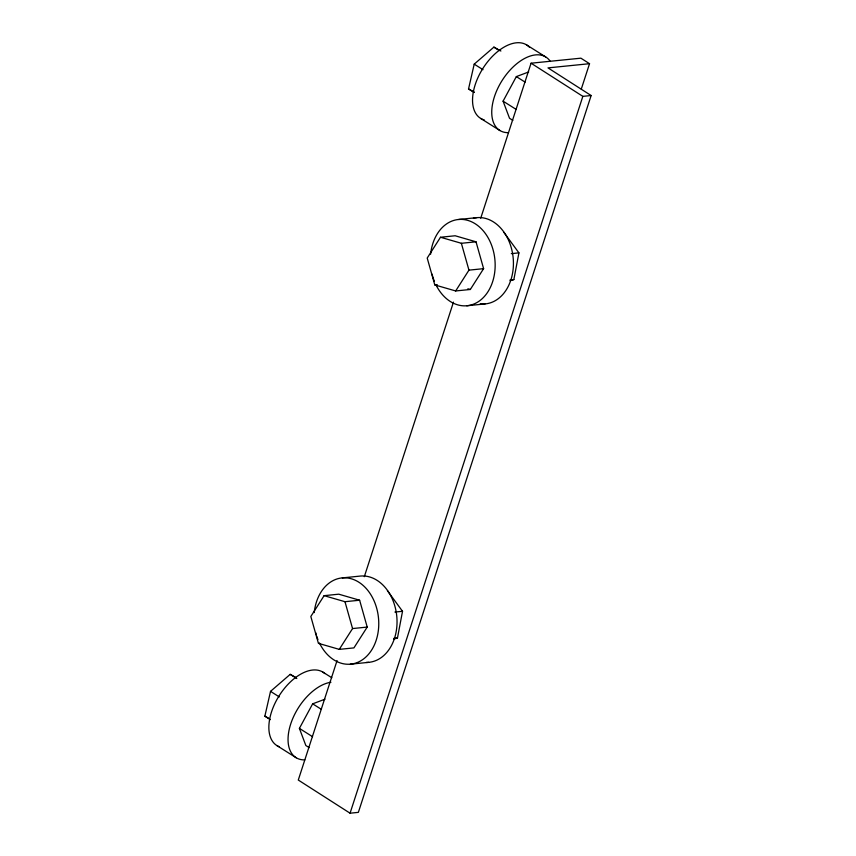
<?xml version="1.0" encoding="UTF-8"?>
<svg xmlns="http://www.w3.org/2000/svg" width="856" height="856" viewBox="0 0 856 856"><rect width="100%" height="100%" fill="white"/><g stroke="black" fill="none" stroke-linecap="round" stroke-linejoin="round"><path stroke-width="1.28" d="M393.685 639.143L397.462 637.998L402.523 611.291L387.426 590.704M510.069 280.725L513.857 279.58L518.918 252.873L503.82 232.286M270.346 719.639L264.857 716.172L270.528 691.37L290.205 674.357L296.037 677.599M474.031 92.405L468.542 88.938L474.213 64.147L493.891 47.123L500.888 51.018M337.071 660.565L298.284 780.041L350.061 813.2L358.364 812.365L591.143 95.53L548 67.892L589.538 63.697L581.278 89.12M364.314 576.677L453.466 302.147M480.708 218.259L531.062 63.205L580.903 58.176L589.538 63.697M350.061 813.2L582.84 96.364L591.143 95.53M512.83 120.364L509.534 118.288L503.082 101.158L516.339 76.601L528.666 71.968M309.134 747.598L305.849 745.523L299.397 728.392L312.654 703.835L324.98 699.192M440.498 237.251L427.208 258.063L434.795 284.92L455.67 290.954L470.319 289.478L483.608 268.656L476.022 241.809L455.146 235.764L440.498 237.251L461.363 243.286L476.022 241.809M455.67 290.954L468.949 270.143L461.363 243.286M324.103 595.669L310.824 616.481L318.411 643.338L339.276 649.372L353.924 647.896L367.213 627.073L359.627 600.227L338.762 594.182L324.103 595.669L344.979 601.704L359.627 600.227M339.276 649.372L352.554 628.561L344.979 601.704M458.698 219.478L476.974 217.627M511.31 253.644L518.918 252.873M468.949 270.143L483.608 268.656M434.795 284.92L437.245 284.674M510.048 279.966L513.857 279.58M466.766 305.774L485.042 303.934M342.314 577.896L360.59 576.045A43.335 32.293 84.2 0 1 396.916 617.989A43.335 32.293 84.2 0 1 366.25 662.437M394.916 612.061L402.523 611.291M352.554 628.561L367.213 627.073M393.664 638.383L397.462 637.998M350.372 664.192L368.647 662.351M467.868 288.772L470.319 289.478M468.542 88.938L474.374 92.191M264.857 716.172L269.522 718.773M526.472 44.822L545.668 56.924M493.891 47.123L499.38 50.59M516.339 76.601L525.113 82.133M474.213 64.147L483.009 69.689M503.082 101.158L516.232 109.45M480.73 118.449L499.925 130.551M322.787 672.056L331.818 677.749M290.205 674.357L296.797 678.519M312.654 703.835L321.428 709.367M270.528 691.37L279.324 696.923M299.397 728.392L312.547 736.684M277.044 745.672L296.24 757.785M531.062 63.205L582.84 96.364M279.366 746.796A43.335 24.556 -57.8 0 1 278.874 696.206A43.335 24.556 -57.8 0 1 324.852 673.576M304.811 759.893A43.335 24.556 -57.8 0 1 290.922 723.352A43.335 24.556 -57.8 0 1 330.94 682.253M314.227 612.596A43.335 32.293 84.2 0 1 359.509 582.636A43.335 32.293 84.2 0 1 371.151 650.795A43.335 32.293 84.2 0 1 319.416 642.931M317.94 639.582A43.335 32.293 84.2 0 1 316.677 636.104M316.313 634.927A43.335 32.293 84.2 0 1 315.661 632.541M430.622 254.179A43.335 32.293 84.2 0 1 475.904 224.219A43.335 32.293 84.2 0 1 487.546 292.377A43.335 32.293 84.2 0 1 435.8 284.513M434.324 281.164A43.335 32.293 84.2 0 1 432.045 274.123M473.411 218.216A43.335 32.293 84.2 0 1 513.247 258.779A43.335 32.293 84.2 0 1 480.205 303.869M484.314 119.979A43.335 24.556 -57.8 0 1 482.559 68.972A43.335 24.556 -57.8 0 1 529.479 47.262M508.496 132.659A43.335 24.556 -57.8 0 1 500.781 82.69A43.335 24.556 -57.8 0 1 550.333 61.461"/></g></svg>
